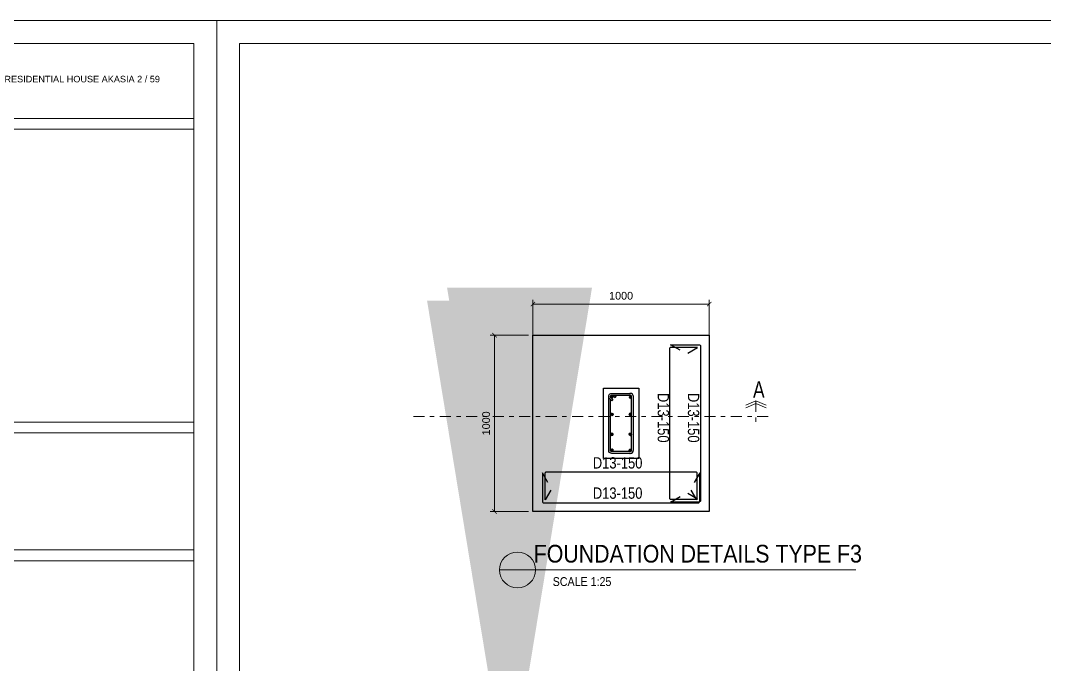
# Model space of a CAD drawing. Header units: millimetres. Extents: x -322387 to 1539330, y -108868 to 282714.
# Drawn here: x -322265.38 to -322242.16, y -108852.57 to -108837.97 of the extents above; entities that cross this region are included whole.
import ezdxf

# ---------------------------------------------------------------- set-up
doc = ezdxf.new("R2010")
doc.units = ezdxf.units.MM
doc.header["$MEASUREMENT"] = 0
doc.set_wipeout_variables(frame=1)
doc.linetypes.add('DASHDOT2', pattern=[0.5, 0.25, -0.125, 0, -0.125])
doc.linetypes.add('DASHED2', pattern=[0.375, 0.25, -0.125])
for name, color, linetype, lineweight in [('B', 5, 'Continuous', 20), ('DIM', 1, 'Continuous', 5), ('Dimensi', 252, 'Continuous', 9), ('KOP', 7, 'Continuous', 80), ('l1', 5, 'Continuous', 5), ('LEGEND', 1, 'DASHED2', 50), ('XR-KOP A3_MOZART$0$KOP-A1$0$A-GRSKOP', 1, 'Continuous', 5)]:
    doc.layers.add(name, color=color, linetype=linetype, lineweight=lineweight)
for name, color, linetype in [('KOLOM 40', 4, 'Continuous'), ('STR-KOLOM', 5, 'Continuous'), ('TX', 2, 'Continuous')]:
    doc.layers.add(name, color=color, linetype=linetype)
doc.styles.add('40', font='arial.ttf', dxfattribs={"width": 0.9, "height": 100})
doc.styles.add('A', font='arial.ttf', dxfattribs={"width": 0.75})
doc.styles.get("Standard").update_dxf_attribs({"font": 'arial.ttf'})
doc.styles.add('style2', font='times.ttf', dxfattribs={"height": 0.18})
doc.styles.add('T-1002', font='romanc.shx', dxfattribs={"width": 0.8, "height": 35})
doc.styles.add('tx1', font='swissc.ttf', dxfattribs={"height": 0.2})
doc.dimstyles.new('25 besar', dxfattribs={"dimtxt": 0.35, "dimasz": 0.1, "dimexe": 0.1, "dimexo": 0.1, "dimgap": 0.1, "dimtad": 1, "dimtoh": 1, "dimdec": 0, "dimlfac": 250, "dimtxsty": 'Standard', "dimblk": 'ARCHTICK', "dimcen": 0.1, "dimclrd": 1, "dimclre": 1, "dimclrt": 4, "dimadec": 0, "dimazin": 0, "dimtfac": 1, "dimtdec": 0, "dimtix": 1, "dimtmove": 0, "dimatfit": 3, "dimfxl": 1, "dimlwd": 5, "dimlwe": 5, "dimarcsym": 0})
doc.dimstyles.new('D-LETIK 2', dxfattribs={"dimscale": 0, "dimtxt": 35, "dimasz": 10, "dimexe": 10, "dimexo": 20, "dimgap": 0.06, "dimtad": 1, "dimdec": 0, "dimrnd": 1, "dimzin": 0, "dimdsep": 46, "dimtxsty": 'T-1002', "dimblk": 'DOT', "dimcen": 0.05, "dimclrd": 251, "dimclre": 8, "dimclrt": 3, "dimadec": 0, "dimazin": 0, "dimtfac": 0.6, "dimtdec": 0, "dimtix": 1, "dimtmove": 2, "dimatfit": 3, "dimfxl": 0.05, "dimtvp": 2, "dimtolj": 1, "dimtzin": 0, "dimarcsym": 0})

# ---------------------------------------------------------------- blocks, each defined once
blk = doc.blocks.new('_DOT')
at = {"color": 0, "linetype": 'ByBlock'}
blk.add_line((-0.5, 0), (-1, 0), dxfattribs=at)
at = {"color": 0, "linetype": 'ByBlock', "const_width": 0.5}
blk.add_lwpolyline([(-0.25, 0, 1), (0.25, 0, 1)], format="xyb", close=True, dxfattribs=at)
blk = doc.blocks.new('_ArchTick')
at = {"color": 0, "linetype": 'ByBlock', "const_width": 0.15}
blk.add_lwpolyline([(-0.5, -0.5), (0.5, 0.5)], dxfattribs=at)
blk = doc.blocks.new('*D952')
at = {"color": 1, "lineweight": 5, "transparency": 16777216}
for p, q in [((-322253.762, -108845.172), (-322253.762, -108844.3)), ((-322249.762, -108845.172), (-322249.762, -108844.3)), ((-322253.762, -108844.4), (-322249.762, -108844.4))]:
    blk.add_line(p, q, dxfattribs=at)
at = {"layer": 'Defpoints', "color": 0, "transparency": 16777216}
for p in [(-322249.762, -108844.4), (-322253.762, -108845.272), (-322249.762, -108845.272)]:
    blk.add_point(p, dxfattribs=at)
at = {"color": 1, "lineweight": 5, "transparency": 16777216, "xscale": 0.1, "yscale": 0.1, "zscale": 0.1, "rotation": 180}
blk.add_blockref('_ArchTick', (-322253.762, -108844.4), dxfattribs=at)
at = {"color": 1, "lineweight": 5, "transparency": 16777216, "xscale": 0.1, "yscale": 0.1, "zscale": 0.1}
blk.add_blockref('_ArchTick', (-322249.762, -108844.4), dxfattribs=at)
at = {"color": 4, "transparency": 16777216, "insert": (-322251.762, -108844.211), "char_height": 0.35, "attachment_point": 5}
blk.add_mtext('{\\H0.5x;1000}', dxfattribs=at)
blk = doc.blocks.new('*D953')
at = {"color": 1, "lineweight": 5, "transparency": 16777216}
for p, q in [((-322253.862, -108845.103), (-322254.734, -108845.103)), ((-322254.634, -108849.103), (-322254.634, -108845.103)), ((-322253.862, -108849.103), (-322254.734, -108849.103))]:
    blk.add_line(p, q, dxfattribs=at)
at = {"layer": 'Defpoints', "color": 0, "transparency": 16777216}
for p in [(-322254.634, -108845.103), (-322253.762, -108845.103), (-322253.762, -108849.103)]:
    blk.add_point(p, dxfattribs=at)
at = {"color": 1, "lineweight": 5, "transparency": 16777216, "xscale": 0.1, "yscale": 0.1, "zscale": 0.1}
for p, rotation in [((-322254.634, -108845.103), 90), ((-322254.634, -108849.103), 270)]:
    blk.add_blockref('_ArchTick', p, dxfattribs=dict(at, rotation=rotation))
at = {"color": 4, "transparency": 16777216, "insert": (-322254.823, -108847.103), "char_height": 0.35, "attachment_point": 5, "rotation": 90}
blk.add_mtext('{\\H0.5x;1000}', dxfattribs=at)
blk = doc.blocks.new('hsdh')
at = {"layer": 'XR-KOP A3_MOZART$0$KOP-A1$0$A-GRSKOP', "linetype": 'Continuous', "lineweight": 5}
for p, q in [((140385, 80618), (145017, 80618)), ((140385, 74466), (145017, 74466)), ((140385, 74244), (145017, 74244)), ((140385, 71876), (145017, 71876)), ((140385, 71654), (145017, 71654))]:
    blk.add_line(p, q, dxfattribs=at)
at = {"layer": 'XR-KOP A3_MOZART$0$KOP-A1$0$A-GRSKOP', "color": 0, "linetype": 'Continuous', "lineweight": 5}
blk.add_lwpolyline([(145480, 82601), (107945, 82601), (107945, 56197), (145480, 56197)], close=True, dxfattribs=at)
at = {"layer": 'XR-KOP A3_MOZART$0$KOP-A1$0$A-GRSKOP', "color": 5, "linetype": 'Continuous', "lineweight": 5}
blk.add_lwpolyline([(145017, 82138), (108409, 82138), (108409, 56660), (145017, 56660)], close=True, dxfattribs=at)
at = {"layer": 'XR-KOP A3_MOZART$0$KOP-A1$0$A-GRSKOP', "linetype": 'Continuous', "lineweight": 5}
blk.add_lwpolyline([(145017, 80396), (140385, 80396)], dxfattribs=at)
at = {"layer": 'KOP', "color": 7, "insert": (141177, 81480), "char_height": 132.26, "attachment_point": 1, "style": 'style2'}
blk.add_mtext('{\\fArial|b0|i0|c0|p34;RESIDENTIAL HOUSE AKASIA 2 / 59}', dxfattribs=at)
blk = doc.blocks.new('kiqqw')
at = {"layer": 'STR-KOLOM', "ltscale": 2}
h = blk.add_hatch(dxfattribs=at)
h.set_pattern_fill('ANSI31', color=256, scale=5)
h.paths.add_polyline_path([(-150604.4, -81422.1, 1), (-150582.4, -81422.1, 1)])
blk.add_circle((-150593.4, -81422.1), 11, dxfattribs=at)

msp = doc.modelspace()

# ---------------------------------------------------------------- linework, layer by layer
at = {"layer": 'B', "linetype": 'DASHDOT2'}
for p, q in [((-322248.7031, -108846.5933), (-322249.0435, -108846.7345)), ((-322248.7031, -108846.6523), (-322249.0435, -108846.7935)), ((-322248.7031, -108846.5933), (-322248.7031, -108847.1514)), ((-322248.7031, -108846.5933), (-322248.3627, -108846.7345)), ((-322248.7031, -108846.6523), (-322248.3627, -108846.7935))]:
    msp.add_line(p, q, dxfattribs=at)
at = {"layer": 'l1'}
msp.add_line((-322254.5185, -108850.4266), (-322246.4406, -108850.4266), dxfattribs=at)
msp.add_circle((-322254.1116, -108850.4266), 0.4069, dxfattribs=at)

# ---------------------------------------------------------------- block references
at = {"layer": 'LEGEND', "xscale": 0.00111896417510141, "yscale": 0.00111896417510141, "zscale": 0.00111896417510141}
msp.add_blockref('hsdh', (-322423.7199, -108930.3974), dxfattribs=at)

# ---------------------------------------------------------------- texts
at = {"layer": 'DIM', "attachment_point": 5, "style": '40'}
for s, insert, char_height in [('{\\fCentury Gothic|b0|i0|c0|p34;FOUNDATION DETAILS TYPE F3}', (-322250.0214, -108850.0606), 0.401852), ('{\\fCentury Gothic|b0|i0|c0|p34;SCALE 1:25}', (-322252.6475, -108850.6914), 0.200926)]:
    msp.add_mtext(s, dxfattribs=dict(at, insert=insert, char_height=char_height))
at = {"layer": 'TX', "style": 'A', "width": 0.75}
msp.add_text('A', height=0.375, dxfattribs=at).set_placement((-322248.7691, -108846.5227))

# ---------------------------------------------------------------- wipeouts: each hides what was drawn before it
msp.add_wipeout([(-322253.7623, -108845.1033), (-322249.7623, -108845.1033), (-322249.7623, -108849.1033), (-322253.7623, -108849.1033)]).dxf.layer = 'KOLOM 40'

# ---------------------------------------------------------------- next in the draw order: linework, layer by layer
at = {"layer": 'B', "linetype": 'DASHDOT2'}
msp.add_line((-322256.4729, -108846.9493), (-322248.3807, -108846.9493), dxfattribs=at)
at = {"layer": 'KOLOM 40'}
msp.add_lwpolyline([(-322253.7623, -108845.1033), (-322249.7623, -108845.1033), (-322249.7623, -108849.1033), (-322253.7623, -108849.1033)], close=True, dxfattribs=at)
at = {"layer": 'STR-KOLOM'}
for points in [[(-322250.2497, -108845.5099), (-322250.0263, -108845.3833), (-322250.6343, -108845.3833, 0.4142136), (-322250.6663, -108845.4153), (-322250.6663, -108848.7913, 0.4142136), (-322250.6343, -108848.8233), (-322250.0263, -108848.8233), (-322250.2497, -108848.6967)], [(-322250.4229, -108845.4424), (-322250.6403, -108845.3193), (-322249.9943, -108845.3193, -0.4142136), (-322249.9623, -108845.3513), (-322249.9623, -108848.8553, -0.4142136), (-322249.9943, -108848.8873), (-322250.6403, -108848.8873), (-322250.4229, -108848.7642)], [(-322251.5623, -108847.7833), (-322251.9703, -108847.7833, -0.4142136), (-322252.0423, -108847.7113), (-322252.0423, -108846.4953, -0.4142136), (-322251.9703, -108846.4233), (-322251.5623, -108846.4233)], [(-322251.5623, -108847.7833), (-322251.5543, -108847.7833, 0.4142136), (-322251.4823, -108847.7113), (-322251.4823, -108846.4953, 0.4142136), (-322251.5543, -108846.4233), (-322251.5623, -108846.4233)], [(-322252.0023, -108846.5094), (-322252.0023, -108846.4953, -0.4142136), (-322251.9703, -108846.4633), (-322251.5623, -108846.4633)], [(-322251.5623, -108847.7433), (-322251.9703, -108847.7433, -0.4142136), (-322252.0023, -108847.7113), (-322252.0023, -108846.566)], [(-322251.5623, -108847.7433), (-322251.5543, -108847.7433, 0.4142136), (-322251.5223, -108847.7113), (-322251.5223, -108846.5013, 0.4142136), (-322251.5603, -108846.4633), (-322251.5623, -108846.4633)], [(-322253.4232, -108848.4427), (-322253.5463, -108848.2253), (-322253.5463, -108848.8713, 0.4142136), (-322253.5143, -108848.9033), (-322250.0103, -108848.9033, 0.4142136), (-322249.9783, -108848.8713), (-322249.9783, -108848.2253), (-322250.1014, -108848.4427)], [(-322253.3557, -108848.6158), (-322253.4823, -108848.8393), (-322253.4823, -108848.2313, -0.4142136), (-322253.4503, -108848.1993), (-322250.0743, -108848.1993, -0.4142136), (-322250.0423, -108848.2313), (-322250.0423, -108848.8393), (-322250.1689, -108848.6158)]]:
    msp.add_lwpolyline(points, format="xyb", dxfattribs=at)
at = {"layer": 'STR-KOLOM', "color": 4, "ltscale": 2}
msp.add_lwpolyline([(-322252.1623, -108846.3033), (-322251.3623, -108846.3033), (-322251.3623, -108847.9033), (-322252.1623, -108847.9033)], close=True, dxfattribs=at)
at = {"layer": 'STR-KOLOM', "ltscale": 2}
for points in [[(-322252.0023, -108846.5094), (-322251.9457, -108846.566), (-322251.974, -108846.5943), (-322252.0423, -108846.526)], [(-322251.9562, -108846.4633), (-322251.8996, -108846.5199), (-322251.8713, -108846.4916), (-322251.8996, -108846.4633)]]:
    msp.add_lwpolyline(points, dxfattribs=at)

# ---------------------------------------------------------------- next in the draw order: block references
at = {"layer": 'LEGEND', "xscale": 0.00111896417510141, "yscale": 0.00111896417510141, "zscale": 0.00111896417510141}
msp.add_blockref('hsdh', (-322381.7199, -108930.3974), dxfattribs=at)
at = {"layer": 'STR-KOLOM', "yscale": 0.002363636363636364, "zscale": 0.002363636363636364}
for p, xscale in [((-321896.0283, -108654.0512), 0.002363636363636364), ((-322607.4963, -108654.0512), -0.002363636363636364), ((-321896.0223, -108654.4473), 0.002363636363636364), ((-322607.5023, -108654.4473), -0.002363636363636364)]:
    msp.add_blockref('kiqqw', p, dxfattribs=dict(at, xscale=xscale))
at = {"layer": 'STR-KOLOM', "yscale": 0.002363636363636364, "zscale": 0.002363636363636364, "rotation": 180}
for p, xscale in [((-321896.0223, -109039.8064), -0.002363636363636364), ((-322607.5023, -109039.8064), 0.002363636363636364), ((-321896.0223, -109040.1666), -0.002363636363636364), ((-322607.5023, -109040.1666), 0.002363636363636364)]:
    msp.add_blockref('kiqqw', p, dxfattribs=dict(at, xscale=xscale))

# ---------------------------------------------------------------- next in the draw order: texts
at = {"layer": 'TX', "color": 7, "style": 'tx1'}
for p in [(-322250.9312, -108846.4135), (-322250.246, -108846.4135)]:
    msp.add_text('D13-150', height=0.256, rotation=270, dxfattribs=at).set_placement(p)
for p in [(-322252.4029, -108848.1264), (-322252.4029, -108848.8116)]:
    msp.add_text('D13-150', height=0.256, dxfattribs=at).set_placement(p)

# ---------------------------------------------------------------- next in the draw order: dimensions: what is measured, and where the dimension line sits
dim = msp.add_linear_dim(base=(-322249.7623, -108844.4005), p1=(-322253.7623, -108845.2722), p2=(-322249.7623, -108845.2722), text='{\\H0.5x;<>}', dimstyle='25 besar')
dim.commit()
dim.dimension.update_dxf_attribs({"geometry": '*D952', "text_midpoint": (-322251.7623, -108844.2111)})
dim = msp.add_linear_dim(base=(-322254.634, -108845.1033), p1=(-322253.7623, -108849.1033), p2=(-322253.7623, -108845.1033), angle=90, text='{\\H0.5x;<>}', dimstyle='25 besar')
dim.commit()
dim.dimension.update_dxf_attribs({"geometry": '*D953', "text_midpoint": (-322254.8233, -108847.1033)})

# ---------------------------------------------------------------- next in the draw order: leaders
at = {"layer": 'Dimensi', "color": 8}
for points in [[(-322254.0652, -108854.0253), (-322254.0652, -108852.992), (-322255.5055, -108852.992)], [(-322254.5187, -108854.322), (-322254.5187, -108853.472), (-322255.5055, -108853.472)]]:
    msp.add_leader(points, dimstyle='D-LETIK 2', override={"dimscale": 1, "dimtad": 0}, dxfattribs=at)

doc.saveas('drawing.dxf')
